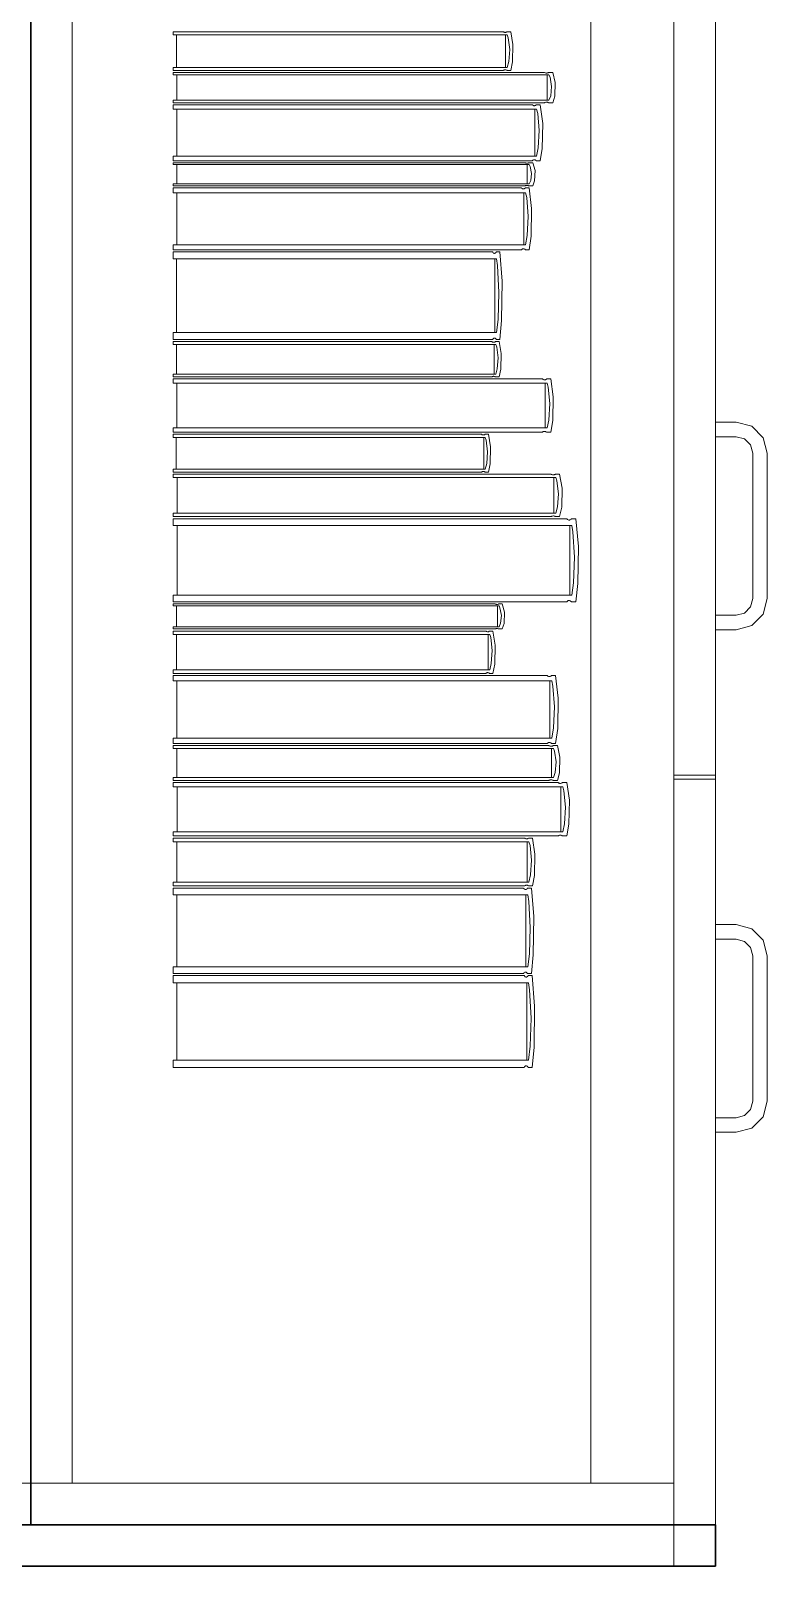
# Model space of a CAD drawing. Header units: inches. Extents: x -19 to 5698, y -728 to 92.
# Drawn here: x 105.691 to 106.046, y 33.5 to 34.24 of the extents above; entities that cross this region are included whole.
import ezdxf

# ---------------------------------------------------------------- set-up
doc = ezdxf.new("R2010")
doc.units = ezdxf.units.IN
doc.header["$MEASUREMENT"] = 0
doc.set_wipeout_variables(frame=1)
doc.linetypes.add('Wipeout_Contour', pattern=[1, 0, -1])
doc.layers.add('Interior - Mobiliario', color=7, linetype='Continuous')

msp = doc.modelspace()

# ---------------------------------------------------------------- linework, layer by layer
at = {"layer": 'Interior - Mobiliario', "color": 175, "linetype": 'Continuous', "lineweight": 13}
for p, q in [((105.69118, 34.98), (105.69118, 33.52)), ((105.69118, 33.52), (105.69118, 34.98)), ((106.00118, 33.52), (106.00118, 34.98)), ((105.71118, 33.54), (105.71118, 34.96)), ((105.96118, 34.96), (105.96118, 33.54)), ((106.00118, 33.54), (106.00118, 34.96)), ((105.91895, 34.239), (105.75984, 34.239)), ((105.75984, 34.239), (105.75984, 34.23751)), ((105.91904, 34.23893), (105.91895, 34.239)), ((105.91924, 34.23881), (105.91904, 34.23893)), ((105.92062, 34.2389), (105.92041, 34.23879)), ((105.92075, 34.239), (105.92062, 34.2389)), ((105.92252, 34.239), (105.92075, 34.239)), ((105.92361, 34.23278), (105.92252, 34.239)), ((106.00118, 34.24), (106.00118, 33.881)), ((106.02118, 34.24), (106.02118, 33.881)), ((105.75984, 34.23751), (105.92089, 34.23751)), ((105.76147, 34.23751), (105.76147, 34.22184)), ((105.91947, 34.23874), (105.91924, 34.23881)), ((105.9197, 34.23869), (105.91947, 34.23874)), ((105.91994, 34.23869), (105.9197, 34.23869)), ((105.92018, 34.23872), (105.91994, 34.23869)), ((105.92008, 34.22184), (105.92008, 34.23751)), ((105.92041, 34.23879), (105.92018, 34.23872)), ((105.92089, 34.23751), (105.92137, 34.23609)), ((105.92137, 34.23609), (105.92205, 34.23038)), ((105.92341, 34.22444), (105.92361, 34.23278)), ((105.92164, 34.22464), (105.92089, 34.22184)), ((105.92205, 34.23038), (105.92164, 34.22464)), ((105.92252, 34.22035), (105.92341, 34.22444)), ((105.92089, 34.22184), (105.75984, 34.22184)), ((105.75984, 34.22184), (105.75984, 34.22035)), ((105.75984, 34.22035), (105.91895, 34.22035)), ((105.93875, 34.21935), (105.75984, 34.21935)), ((105.75984, 34.21935), (105.75984, 34.21819)), ((105.75984, 34.21819), (105.94094, 34.21819)), ((105.76167, 34.21819), (105.76167, 34.206)), ((105.91895, 34.22035), (105.91908, 34.22045)), ((105.91908, 34.22045), (105.91929, 34.22056)), ((105.91929, 34.22056), (105.91952, 34.22063)), ((105.91952, 34.22063), (105.91976, 34.22066)), ((105.91976, 34.22066), (105.92, 34.22066)), ((105.92, 34.22066), (105.92023, 34.22062)), ((105.92023, 34.22062), (105.92045, 34.22054)), ((105.92045, 34.22054), (105.92066, 34.22043)), ((105.92066, 34.22043), (105.92075, 34.22035)), ((105.92075, 34.22035), (105.92252, 34.22035)), ((105.93886, 34.2193), (105.93875, 34.21935)), ((105.93909, 34.21921), (105.93886, 34.2193)), ((105.93934, 34.21915), (105.93909, 34.21921)), ((105.9396, 34.21911), (105.93934, 34.21915)), ((105.93987, 34.21911), (105.9396, 34.21911)), ((105.94014, 34.21914), (105.93987, 34.21911)), ((105.94002, 34.206), (105.94002, 34.21819)), ((105.94039, 34.21919), (105.94014, 34.21914)), ((105.94063, 34.21928), (105.94039, 34.21919)), ((105.94078, 34.21935), (105.94063, 34.21928)), ((105.94277, 34.21935), (105.94078, 34.21935)), ((105.94094, 34.21819), (105.94148, 34.21709)), ((105.94148, 34.21709), (105.94224, 34.21264)), ((105.944, 34.21451), (105.94277, 34.21935)), ((105.94224, 34.21264), (105.94178, 34.20817)), ((105.94377, 34.20802), (105.944, 34.21451)), ((105.94094, 34.206), (105.75984, 34.206)), ((105.75984, 34.206), (105.75984, 34.20483)), ((105.75984, 34.20483), (105.93875, 34.20483)), ((105.93288, 34.20383), (105.75984, 34.20383)), ((105.75984, 34.20383), (105.75984, 34.20168)), ((105.93297, 34.20373), (105.93288, 34.20383)), ((105.9332, 34.20357), (105.93297, 34.20373)), ((105.93344, 34.20345), (105.9332, 34.20357)), ((105.9337, 34.20339), (105.93344, 34.20345)), ((105.93396, 34.20338), (105.9337, 34.20339)), ((105.93421, 34.20343), (105.93396, 34.20338)), ((105.93446, 34.20354), (105.93421, 34.20343)), ((105.93469, 34.20369), (105.93446, 34.20354)), ((105.93484, 34.20383), (105.93469, 34.20369)), ((105.93676, 34.20383), (105.93484, 34.20383)), ((105.93795, 34.19485), (105.93676, 34.20383)), ((105.93875, 34.20483), (105.9389, 34.20491)), ((105.9389, 34.20491), (105.93914, 34.20499)), ((105.93914, 34.20499), (105.93939, 34.20505)), ((105.93939, 34.20505), (105.93966, 34.20508)), ((105.93966, 34.20508), (105.93993, 34.20507)), ((105.93993, 34.20507), (105.9402, 34.20504)), ((105.9402, 34.20504), (105.94045, 34.20498)), ((105.94045, 34.20498), (105.94068, 34.20489)), ((105.94068, 34.20489), (105.94078, 34.20483)), ((105.94078, 34.20483), (105.94277, 34.20483)), ((105.94178, 34.20817), (105.94094, 34.206)), ((105.94277, 34.20483), (105.94377, 34.20802)), ((105.75984, 34.20168), (105.93499, 34.20168)), ((105.9341, 34.20168), (105.76161, 34.20168)), ((105.76161, 34.20168), (105.76161, 34.17906)), ((105.9341, 34.17906), (105.9341, 34.20168)), ((105.93499, 34.20168), (105.93551, 34.19964)), ((105.93551, 34.19964), (105.93625, 34.19138)), ((105.93773, 34.18281), (105.93795, 34.19485)), ((105.93625, 34.19138), (105.9358, 34.18309)), ((105.9358, 34.18309), (105.93499, 34.17906)), ((105.93676, 34.17691), (105.93773, 34.18281)), ((105.93499, 34.17906), (105.75984, 34.17906)), ((105.75984, 34.17906), (105.75984, 34.17691)), ((105.75984, 34.17691), (105.93288, 34.17691)), ((105.92931, 34.17591), (105.75984, 34.17591)), ((105.75984, 34.17591), (105.75984, 34.17502)), ((105.75984, 34.17502), (105.93138, 34.17502)), ((105.76157, 34.17502), (105.76157, 34.16568)), ((105.76161, 34.17906), (105.9341, 34.17906)), ((105.9294, 34.17586), (105.92931, 34.17591)), ((105.92962, 34.1758), (105.9294, 34.17586)), ((105.92986, 34.17575), (105.92962, 34.1758)), ((105.93011, 34.17572), (105.92986, 34.17575)), ((105.93037, 34.17572), (105.93011, 34.17572)), ((105.93062, 34.17574), (105.93037, 34.17572)), ((105.93051, 34.16568), (105.93051, 34.17502)), ((105.93086, 34.17578), (105.93062, 34.17574)), ((105.93108, 34.17585), (105.93086, 34.17578)), ((105.93123, 34.17591), (105.93108, 34.17585)), ((105.93311, 34.17591), (105.93123, 34.17591)), ((105.93138, 34.17502), (105.93189, 34.17417)), ((105.93189, 34.17417), (105.93261, 34.17077)), ((105.93288, 34.17691), (105.93302, 34.17705)), ((105.93302, 34.17705), (105.93325, 34.1772)), ((105.93427, 34.1722), (105.93311, 34.17591)), ((105.93325, 34.1772), (105.9335, 34.17731)), ((105.9335, 34.17731), (105.93375, 34.17736)), ((105.93375, 34.17736), (105.93401, 34.17735)), ((105.93401, 34.17735), (105.93427, 34.17729)), ((105.93427, 34.17729), (105.93451, 34.17717)), ((105.93451, 34.17717), (105.93474, 34.17701)), ((105.93474, 34.17701), (105.93484, 34.17691)), ((105.93484, 34.17691), (105.93676, 34.17691)), ((105.93138, 34.16568), (105.75984, 34.16568)), ((105.75984, 34.16568), (105.75984, 34.16479)), ((105.92945, 34.16485), (105.92967, 34.16491)), ((105.92967, 34.16491), (105.92991, 34.16496)), ((105.92991, 34.16496), (105.93017, 34.16498)), ((105.93017, 34.16498), (105.93042, 34.16497)), ((105.93042, 34.16497), (105.93067, 34.16495)), ((105.93067, 34.16495), (105.93091, 34.1649)), ((105.93091, 34.1649), (105.93113, 34.16483)), ((105.93217, 34.16734), (105.93138, 34.16568)), ((105.93261, 34.17077), (105.93217, 34.16734)), ((105.93311, 34.16479), (105.93406, 34.16723)), ((105.93406, 34.16723), (105.93427, 34.1722)), ((105.75984, 34.16479), (105.92931, 34.16479)), ((105.92767, 34.16379), (105.75984, 34.16379)), ((105.75984, 34.16379), (105.75984, 34.1614)), ((105.75984, 34.1614), (105.92972, 34.1614)), ((105.76155, 34.1614), (105.76155, 34.13634)), ((105.92777, 34.16368), (105.92767, 34.16379)), ((105.92798, 34.16349), (105.92777, 34.16368)), ((105.92822, 34.16337), (105.92798, 34.16349)), ((105.92847, 34.1633), (105.92822, 34.16337)), ((105.92872, 34.16329), (105.92847, 34.1633)), ((105.92897, 34.16335), (105.92872, 34.16329)), ((105.92886, 34.13634), (105.92886, 34.1614)), ((105.92921, 34.16346), (105.92897, 34.16335)), ((105.92943, 34.16363), (105.92921, 34.16346)), ((105.92931, 34.16479), (105.92945, 34.16485)), ((105.92957, 34.16379), (105.92943, 34.16363)), ((105.93144, 34.16379), (105.92957, 34.16379)), ((105.92972, 34.1614), (105.93023, 34.15914)), ((105.93023, 34.15914), (105.93095, 34.14999)), ((105.93113, 34.16483), (105.93123, 34.16479)), ((105.93123, 34.16479), (105.93311, 34.16479)), ((105.93259, 34.15384), (105.93144, 34.16379)), ((105.93238, 34.1405), (105.93259, 34.15384)), ((105.93095, 34.14999), (105.93051, 34.14081)), ((105.92972, 34.13634), (105.75984, 34.13634)), ((105.75984, 34.13634), (105.75984, 34.13396)), ((105.93051, 34.14081), (105.92972, 34.13634)), ((105.93144, 34.13396), (105.93238, 34.1405)), ((105.75984, 34.13396), (105.92767, 34.13396)), ((105.91382, 34.13296), (105.75984, 34.13296)), ((105.75984, 34.13296), (105.75984, 34.12958)), ((105.75984, 34.12958), (105.9157, 34.12958)), ((105.76141, 34.12958), (105.76141, 34.09414)), ((105.91391, 34.13279), (105.91382, 34.13296)), ((105.91411, 34.13254), (105.91391, 34.13279)), ((105.91432, 34.13236), (105.91411, 34.13254)), ((105.91455, 34.13226), (105.91432, 34.13236)), ((105.91478, 34.13225), (105.91455, 34.13226)), ((105.91501, 34.13233), (105.91478, 34.13225)), ((105.91492, 34.09414), (105.91492, 34.12958)), ((105.91523, 34.13249), (105.91501, 34.13233)), ((105.91544, 34.13273), (105.91523, 34.13249)), ((105.91557, 34.13296), (105.91544, 34.13273)), ((105.91728, 34.13296), (105.91557, 34.13296)), ((105.9157, 34.12958), (105.91617, 34.12638)), ((105.91833, 34.11889), (105.91728, 34.13296)), ((105.92767, 34.13396), (105.92781, 34.13412)), ((105.92781, 34.13412), (105.92803, 34.13429)), ((105.92803, 34.13429), (105.92827, 34.1344)), ((105.92827, 34.1344), (105.92852, 34.13446)), ((105.92852, 34.13446), (105.92877, 34.13445)), ((105.92877, 34.13445), (105.92902, 34.13438)), ((105.92902, 34.13438), (105.92926, 34.13425)), ((105.92926, 34.13425), (105.92948, 34.13407)), ((105.92948, 34.13407), (105.92957, 34.13396)), ((105.92957, 34.13396), (105.93144, 34.13396)), ((105.91617, 34.12638), (105.91683, 34.11344)), ((105.91683, 34.11344), (105.91643, 34.10046)), ((105.91814, 34.10002), (105.91833, 34.11889)), ((105.91643, 34.10046), (105.9157, 34.09414)), ((105.91728, 34.09076), (105.91814, 34.10002)), ((105.9157, 34.09414), (105.75984, 34.09414)), ((105.75984, 34.09414), (105.75984, 34.09076)), ((105.91382, 34.09076), (105.91395, 34.09099)), ((105.91395, 34.09099), (105.91415, 34.09123)), ((105.91415, 34.09123), (105.91437, 34.09139)), ((105.91437, 34.09139), (105.9146, 34.09147)), ((105.9146, 34.09147), (105.91484, 34.09146)), ((105.91484, 34.09146), (105.91506, 34.09136)), ((105.91506, 34.09136), (105.91528, 34.09118)), ((105.91528, 34.09118), (105.91548, 34.09093)), ((105.75984, 34.09076), (105.91382, 34.09076)), ((105.91344, 34.08976), (105.75984, 34.08976)), ((105.75984, 34.08976), (105.75984, 34.0884)), ((105.75984, 34.0884), (105.91532, 34.0884)), ((105.76141, 34.0884), (105.76141, 34.07414)), ((105.91353, 34.0897), (105.91344, 34.08976)), ((105.91373, 34.08959), (105.91353, 34.0897)), ((105.91395, 34.08952), (105.91373, 34.08959)), ((105.91417, 34.08948), (105.91395, 34.08952)), ((105.9144, 34.08948), (105.91417, 34.08948)), ((105.91463, 34.08951), (105.9144, 34.08948)), ((105.91454, 34.07414), (105.91454, 34.0884)), ((105.91485, 34.08958), (105.91463, 34.08951)), ((105.91505, 34.08967), (105.91485, 34.08958)), ((105.91518, 34.08976), (105.91505, 34.08967)), ((105.91689, 34.08976), (105.91518, 34.08976)), ((105.91532, 34.0884), (105.91579, 34.08712)), ((105.91548, 34.09093), (105.91557, 34.09076)), ((105.91557, 34.09076), (105.91728, 34.09076)), ((105.91579, 34.08712), (105.91644, 34.08191)), ((105.91795, 34.0841), (105.91689, 34.08976)), ((105.91775, 34.07651), (105.91795, 34.0841)), ((105.91604, 34.07668), (105.91532, 34.07414)), ((105.91644, 34.08191), (105.91604, 34.07668)), ((105.91689, 34.07278), (105.91775, 34.07651)), ((105.91532, 34.07414), (105.75984, 34.07414)), ((105.75984, 34.07414), (105.75984, 34.07278)), ((105.75984, 34.07278), (105.91344, 34.07278)), ((105.93783, 34.07178), (105.75984, 34.07178)), ((105.75984, 34.07178), (105.75984, 34.06973)), ((105.75984, 34.06973), (105.94001, 34.06973)), ((105.76166, 34.06973), (105.76166, 34.04818)), ((105.91344, 34.07278), (105.91357, 34.07287)), ((105.91357, 34.07287), (105.91378, 34.07297)), ((105.91378, 34.07297), (105.914, 34.07303)), ((105.914, 34.07303), (105.91422, 34.07307)), ((105.91422, 34.07307), (105.91446, 34.07306)), ((105.91446, 34.07306), (105.91468, 34.07302)), ((105.91468, 34.07302), (105.9149, 34.07295)), ((105.9149, 34.07295), (105.9151, 34.07285)), ((105.9151, 34.07285), (105.91518, 34.07278)), ((105.91518, 34.07278), (105.91689, 34.07278)), ((105.93793, 34.07168), (105.93783, 34.07178)), ((105.93816, 34.07153), (105.93793, 34.07168)), ((105.93841, 34.07142), (105.93816, 34.07153)), ((105.93868, 34.07136), (105.93841, 34.07142)), ((105.93894, 34.07135), (105.93868, 34.07136)), ((105.93921, 34.0714), (105.93894, 34.07135)), ((105.9391, 34.04818), (105.9391, 34.06973)), ((105.93946, 34.0715), (105.93921, 34.0714)), ((105.9397, 34.07164), (105.93946, 34.0715)), ((105.93985, 34.07178), (105.9397, 34.07164)), ((105.94183, 34.07178), (105.93985, 34.07178)), ((105.94001, 34.06973), (105.94055, 34.06778)), ((105.94305, 34.06323), (105.94183, 34.07178)), ((105.94055, 34.06778), (105.9413, 34.05992)), ((105.94282, 34.05175), (105.94305, 34.06323)), ((105.9413, 34.05992), (105.94084, 34.05202)), ((105.94001, 34.04818), (105.75984, 34.04818)), ((105.75984, 34.04818), (105.75984, 34.04613)), ((105.94084, 34.05202), (105.94001, 34.04818)), ((105.94183, 34.04613), (105.94282, 34.05175)), ((106.03118, 34.051), (106.02118, 34.051)), ((106.02118, 34.051), (106.02118, 34.044)), ((106.03868, 34.04899), (106.03118, 34.051)), ((106.04417, 34.0435), (106.03868, 34.04899)), ((105.75984, 34.04613), (105.93783, 34.04613)), ((105.90846, 34.04513), (105.75984, 34.04513)), ((105.75984, 34.04513), (105.75984, 34.04367)), ((105.75984, 34.04367), (105.91027, 34.04367)), ((105.76136, 34.04367), (105.76136, 34.02839)), ((105.90854, 34.04506), (105.90846, 34.04513)), ((105.90873, 34.04495), (105.90854, 34.04506)), ((105.90894, 34.04487), (105.90873, 34.04495)), ((105.90916, 34.04483), (105.90894, 34.04487)), ((105.90938, 34.04482), (105.90916, 34.04483)), ((105.90961, 34.04486), (105.90938, 34.04482)), ((105.90951, 34.02839), (105.90951, 34.04367)), ((105.90982, 34.04493), (105.90961, 34.04486)), ((105.91001, 34.04503), (105.90982, 34.04493)), ((105.91014, 34.04513), (105.91001, 34.04503)), ((105.91179, 34.04513), (105.91014, 34.04513)), ((105.91027, 34.04367), (105.91072, 34.04229)), ((105.91072, 34.04229), (105.91136, 34.03671)), ((105.91281, 34.03906), (105.91179, 34.04513)), ((105.93783, 34.04613), (105.93798, 34.04627)), ((105.93798, 34.04627), (105.93822, 34.04641)), ((105.93822, 34.04641), (105.93847, 34.04651)), ((105.93847, 34.04651), (105.93873, 34.04656)), ((105.93873, 34.04656), (105.939, 34.04655)), ((105.939, 34.04655), (105.93927, 34.04649)), ((105.93927, 34.04649), (105.93952, 34.04638)), ((105.93952, 34.04638), (105.93975, 34.04623)), ((105.93975, 34.04623), (105.93985, 34.04613)), ((105.93985, 34.04613), (105.94183, 34.04613)), ((106.02118, 34.044), (106.03118, 34.044)), ((106.03118, 34.044), (106.03518, 34.04293)), ((106.03518, 34.04293), (106.03811, 34.04)), ((106.03811, 34.04), (106.03918, 34.036)), ((106.04618, 34.036), (106.04417, 34.0435)), ((105.91136, 34.03671), (105.91097, 34.03111)), ((105.91262, 34.03092), (105.91281, 34.03906)), ((106.03918, 34.036), (106.03918, 33.966)), ((106.04618, 33.966), (106.04618, 34.036)), ((105.91027, 34.02839), (105.75984, 34.02839)), ((105.75984, 34.02839), (105.75984, 34.02693)), ((105.75984, 34.02693), (105.90846, 34.02693)), ((105.94199, 34.02593), (105.75984, 34.02593)), ((105.75984, 34.02593), (105.75984, 34.0243)), ((105.90846, 34.02693), (105.90858, 34.02703)), ((105.90858, 34.02703), (105.90878, 34.02714)), ((105.90878, 34.02714), (105.90899, 34.02721)), ((105.90899, 34.02721), (105.90921, 34.02724)), ((105.90921, 34.02724), (105.90943, 34.02723)), ((105.90943, 34.02723), (105.90965, 34.02719)), ((105.90965, 34.02719), (105.90986, 34.02712)), ((105.90986, 34.02712), (105.91005, 34.02701)), ((105.91005, 34.02701), (105.91014, 34.02693)), ((105.91014, 34.02693), (105.91179, 34.02693)), ((105.91097, 34.03111), (105.91027, 34.02839)), ((105.91179, 34.02693), (105.91262, 34.03092)), ((105.94209, 34.02586), (105.94199, 34.02593)), ((105.94233, 34.02573), (105.94209, 34.02586)), ((105.94259, 34.02564), (105.94233, 34.02573)), ((105.94285, 34.0256), (105.94259, 34.02564)), ((105.94313, 34.02559), (105.94285, 34.0256)), ((105.9434, 34.02563), (105.94313, 34.02559)), ((105.94366, 34.02571), (105.9434, 34.02563)), ((105.9439, 34.02583), (105.94366, 34.02571)), ((105.94405, 34.02593), (105.9439, 34.02583)), ((105.94608, 34.02593), (105.94405, 34.02593)), ((105.94733, 34.01912), (105.94608, 34.02593)), ((105.75984, 34.0243), (105.94422, 34.0243)), ((105.7617, 34.0243), (105.7617, 34.00712)), ((105.94328, 34.00712), (105.94328, 34.0243)), ((105.94422, 34.0243), (105.94477, 34.02275)), ((105.94477, 34.02275), (105.94555, 34.01648)), ((105.9471, 34.00997), (105.94733, 34.01912)), ((105.94507, 34.01018), (105.94422, 34.00712)), ((105.94555, 34.01648), (105.94507, 34.01018)), ((105.94608, 34.00549), (105.9471, 34.00997)), ((105.94422, 34.00712), (105.75984, 34.00712)), ((105.75984, 34.00712), (105.75984, 34.00549)), ((105.75984, 34.00549), (105.94199, 34.00549)), ((105.94959, 34.00449), (105.75984, 34.00449)), ((105.75984, 34.00449), (105.75984, 34.00128)), ((105.94199, 34.00549), (105.94214, 34.00559)), ((105.94214, 34.00559), (105.94238, 34.00571)), ((105.94238, 34.00571), (105.94264, 34.00579)), ((105.94264, 34.00579), (105.94292, 34.00583)), ((105.94292, 34.00583), (105.94319, 34.00582)), ((105.94319, 34.00582), (105.94346, 34.00578)), ((105.94346, 34.00578), (105.94372, 34.00569)), ((105.94372, 34.00569), (105.94395, 34.00556)), ((105.94395, 34.00556), (105.94405, 34.00549)), ((105.94405, 34.00549), (105.94608, 34.00549)), ((105.9497, 34.00433), (105.94959, 34.00449)), ((105.94994, 34.00409), (105.9497, 34.00433)), ((105.95021, 34.00392), (105.94994, 34.00409)), ((105.95049, 34.00383), (105.95021, 34.00392)), ((105.95078, 34.00382), (105.95049, 34.00383)), ((105.95106, 34.00389), (105.95078, 34.00382)), ((105.95133, 34.00404), (105.95106, 34.00389)), ((105.95158, 34.00427), (105.95133, 34.00404)), ((105.95174, 34.00449), (105.95158, 34.00427)), ((105.95385, 34.00449), (105.95174, 34.00449)), ((105.95515, 33.99113), (105.95385, 34.00449)), ((105.75984, 34.00128), (105.95191, 34.00128)), ((105.76178, 34.00128), (105.76178, 33.96764)), ((105.95094, 33.96764), (105.95094, 34.00128)), ((105.95191, 34.00128), (105.95248, 33.99824)), ((105.95248, 33.99824), (105.95329, 33.98596)), ((105.95491, 33.97322), (105.95515, 33.99113)), ((105.95329, 33.98596), (105.9528, 33.97363)), ((105.9528, 33.97363), (105.95191, 33.96764)), ((105.95385, 33.96443), (105.95491, 33.97322)), ((105.95191, 33.96764), (105.75984, 33.96764)), ((105.75984, 33.96764), (105.75984, 33.96443)), ((106.03918, 33.966), (106.03811, 33.962)), ((106.04417, 33.9585), (106.04618, 33.966)), ((105.75984, 33.96443), (105.94959, 33.96443)), ((105.91498, 33.96343), (105.75984, 33.96343)), ((105.75984, 33.96343), (105.75984, 33.96247)), ((105.75984, 33.96247), (105.91688, 33.96247)), ((105.76142, 33.96247), (105.76142, 33.95236)), ((105.91507, 33.96339), (105.91498, 33.96343)), ((105.91527, 33.96331), (105.91507, 33.96339)), ((105.91549, 33.96326), (105.91527, 33.96331)), ((105.91572, 33.96323), (105.91549, 33.96326)), ((105.91595, 33.96323), (105.91572, 33.96323)), ((105.91618, 33.96325), (105.91595, 33.96323)), ((105.91609, 33.95236), (105.91609, 33.96247)), ((105.9164, 33.9633), (105.91618, 33.96325)), ((105.91661, 33.96337), (105.9164, 33.9633)), ((105.91674, 33.96343), (105.91661, 33.96337)), ((105.91846, 33.96343), (105.91674, 33.96343)), ((105.91688, 33.96247), (105.91735, 33.96156)), ((105.91735, 33.96156), (105.91801, 33.95786)), ((105.91801, 33.95786), (105.91761, 33.95416)), ((105.91953, 33.95942), (105.91846, 33.96343)), ((105.91933, 33.95403), (105.91953, 33.95942)), ((105.94959, 33.96443), (105.94975, 33.96465)), ((105.94975, 33.96465), (105.95, 33.96488)), ((105.95, 33.96488), (105.95027, 33.96503)), ((105.95027, 33.96503), (105.95055, 33.9651)), ((105.95055, 33.9651), (105.95084, 33.96509)), ((105.95084, 33.96509), (105.95112, 33.965)), ((105.95112, 33.965), (105.95139, 33.96483)), ((105.95139, 33.96483), (105.95163, 33.96459)), ((105.95163, 33.96459), (105.95174, 33.96443)), ((105.95174, 33.96443), (105.95385, 33.96443)), ((106.02118, 33.958), (106.02118, 33.951)), ((106.03118, 33.958), (106.02118, 33.958)), ((106.03518, 33.95907), (106.03118, 33.958)), ((106.03811, 33.962), (106.03518, 33.95907)), ((106.03868, 33.95301), (106.04417, 33.9585)), ((105.91688, 33.95236), (105.75984, 33.95236)), ((105.75984, 33.95236), (105.75984, 33.95139)), ((105.75984, 33.95139), (105.91498, 33.95139)), ((105.91498, 33.95139), (105.91511, 33.95146)), ((105.91511, 33.95146), (105.91532, 33.95153)), ((105.91532, 33.95153), (105.91554, 33.95157)), ((105.91554, 33.95157), (105.91577, 33.95159)), ((105.91577, 33.95159), (105.916, 33.95159)), ((105.916, 33.95159), (105.91623, 33.95156)), ((105.91623, 33.95156), (105.91645, 33.95151)), ((105.91645, 33.95151), (105.91665, 33.95144)), ((105.91665, 33.95144), (105.91674, 33.95139)), ((105.91674, 33.95139), (105.91846, 33.95139)), ((105.91761, 33.95416), (105.91688, 33.95236)), ((105.91846, 33.95139), (105.91933, 33.95403)), ((106.02118, 33.951), (106.03118, 33.951)), ((106.03118, 33.951), (106.03868, 33.95301)), ((105.91057, 33.95039), (105.75984, 33.95039)), ((105.75984, 33.95039), (105.75984, 33.94876)), ((105.75984, 33.94876), (105.91241, 33.94876)), ((105.76138, 33.94876), (105.76138, 33.93164)), ((105.91066, 33.95031), (105.91057, 33.95039)), ((105.91085, 33.95019), (105.91066, 33.95031)), ((105.91106, 33.9501), (105.91085, 33.95019)), ((105.91128, 33.95006), (105.91106, 33.9501)), ((105.91151, 33.95005), (105.91128, 33.95006)), ((105.91174, 33.95009), (105.91151, 33.95005)), ((105.91164, 33.93164), (105.91164, 33.94876)), ((105.91195, 33.95017), (105.91174, 33.95009)), ((105.91215, 33.95028), (105.91195, 33.95017)), ((105.91228, 33.95039), (105.91215, 33.95028)), ((105.91395, 33.95039), (105.91228, 33.95039)), ((105.91241, 33.94876), (105.91287, 33.94722)), ((105.91287, 33.94722), (105.91351, 33.94097)), ((105.91499, 33.9436), (105.91395, 33.95039)), ((105.9148, 33.93448), (105.91499, 33.9436)), ((105.91351, 33.94097), (105.91312, 33.9347)), ((105.91241, 33.93164), (105.75984, 33.93164)), ((105.75984, 33.93164), (105.75984, 33.93001)), ((105.75984, 33.93001), (105.91057, 33.93001)), ((105.94013, 33.92901), (105.75984, 33.92901)), ((105.75984, 33.92901), (105.75984, 33.92639)), ((105.91057, 33.93001), (105.9107, 33.93012)), ((105.9107, 33.93012), (105.9109, 33.93024)), ((105.9109, 33.93024), (105.91111, 33.93032)), ((105.91111, 33.93032), (105.91133, 33.93036)), ((105.91133, 33.93036), (105.91156, 33.93035)), ((105.91156, 33.93035), (105.91178, 33.9303)), ((105.91178, 33.9303), (105.912, 33.93022)), ((105.912, 33.93022), (105.91219, 33.93009)), ((105.91219, 33.93009), (105.91228, 33.93001)), ((105.91228, 33.93001), (105.91395, 33.93001)), ((105.91312, 33.9347), (105.91241, 33.93164)), ((105.91395, 33.93001), (105.9148, 33.93448)), ((105.94024, 33.92889), (105.94013, 33.92901)), ((105.94047, 33.92869), (105.94024, 33.92889)), ((105.94072, 33.92855), (105.94047, 33.92869)), ((105.94099, 33.92847), (105.94072, 33.92855)), ((105.94126, 33.92847), (105.94099, 33.92847)), ((105.94153, 33.92853), (105.94126, 33.92847)), ((105.94179, 33.92865), (105.94153, 33.92853)), ((105.94202, 33.92884), (105.94179, 33.92865)), ((105.94218, 33.92901), (105.94202, 33.92884)), ((105.94418, 33.92901), (105.94218, 33.92901)), ((105.94542, 33.91808), (105.94418, 33.92901)), ((105.75984, 33.92639), (105.94234, 33.92639)), ((105.76168, 33.92639), (105.76168, 33.89884)), ((105.94141, 33.89884), (105.94141, 33.92639)), ((105.94234, 33.92639), (105.94288, 33.9239)), ((105.94288, 33.9239), (105.94365, 33.91385)), ((105.94365, 33.91385), (105.94318, 33.90375)), ((105.94519, 33.90341), (105.94542, 33.91808)), ((105.94234, 33.89884), (105.75984, 33.89884)), ((105.75984, 33.89884), (105.75984, 33.89622)), ((105.94318, 33.90375), (105.94234, 33.89884)), ((105.94418, 33.89622), (105.94519, 33.90341)), ((105.75984, 33.89622), (105.94013, 33.89622)), ((105.94093, 33.89522), (105.75984, 33.89522)), ((105.75984, 33.89522), (105.75984, 33.89387)), ((105.75984, 33.89387), (105.94314, 33.89387)), ((105.76169, 33.89387), (105.76169, 33.87979)), ((105.94013, 33.89622), (105.94029, 33.89639)), ((105.94029, 33.89639), (105.94052, 33.89658)), ((105.94052, 33.89658), (105.94078, 33.8967)), ((105.94078, 33.8967), (105.94105, 33.89676)), ((105.94103, 33.89515), (105.94093, 33.89522)), ((105.94127, 33.89505), (105.94103, 33.89515)), ((105.94105, 33.89676), (105.94132, 33.89676)), ((105.94152, 33.89498), (105.94127, 33.89505)), ((105.94132, 33.89676), (105.94159, 33.89668)), ((105.94179, 33.89494), (105.94152, 33.89498)), ((105.94159, 33.89668), (105.94184, 33.89654)), ((105.94206, 33.89494), (105.94179, 33.89494)), ((105.94184, 33.89654), (105.94207, 33.89634)), ((105.94233, 33.89497), (105.94206, 33.89494)), ((105.94207, 33.89634), (105.94218, 33.89622)), ((105.94218, 33.89622), (105.94418, 33.89622)), ((105.94222, 33.87979), (105.94222, 33.89387)), ((105.94259, 33.89503), (105.94233, 33.89497)), ((105.94283, 33.89513), (105.94259, 33.89503)), ((105.94298, 33.89522), (105.94283, 33.89513)), ((105.94499, 33.89522), (105.94298, 33.89522)), ((105.94314, 33.89387), (105.94369, 33.8926)), ((105.94369, 33.8926), (105.94447, 33.88746)), ((105.94624, 33.88962), (105.94499, 33.89522)), ((105.94447, 33.88746), (105.94399, 33.8823)), ((105.94601, 33.88213), (105.94624, 33.88962)), ((105.94314, 33.87979), (105.75984, 33.87979)), ((105.75984, 33.87979), (105.75984, 33.87845)), ((105.75984, 33.87845), (105.94093, 33.87845)), ((105.94537, 33.87745), (105.75984, 33.87745)), ((105.75984, 33.87745), (105.75984, 33.87539)), ((105.94093, 33.87845), (105.94108, 33.87854)), ((105.94108, 33.87854), (105.94132, 33.87864)), ((105.94132, 33.87864), (105.94158, 33.8787)), ((105.94158, 33.8787), (105.94185, 33.87873)), ((105.94185, 33.87873), (105.94212, 33.87873)), ((105.94212, 33.87873), (105.94239, 33.87869)), ((105.94239, 33.87869), (105.94265, 33.87862)), ((105.94265, 33.87862), (105.94288, 33.87852)), ((105.94288, 33.87852), (105.94298, 33.87845)), ((105.94298, 33.87845), (105.94499, 33.87845)), ((105.94399, 33.8823), (105.94314, 33.87979)), ((105.94499, 33.87845), (105.94601, 33.88213)), ((105.94548, 33.87735), (105.94537, 33.87745)), ((105.94572, 33.87719), (105.94548, 33.87735)), ((105.94598, 33.87708), (105.94572, 33.87719)), ((105.94625, 33.87703), (105.94598, 33.87708)), ((105.94653, 33.87702), (105.94625, 33.87703)), ((105.94681, 33.87707), (105.94653, 33.87702)), ((105.94707, 33.87717), (105.94681, 33.87707)), ((105.94732, 33.87731), (105.94707, 33.87717)), ((105.94748, 33.87745), (105.94732, 33.87731)), ((105.94954, 33.87745), (105.94748, 33.87745)), ((105.95081, 33.86887), (105.94954, 33.87745)), ((106.02118, 33.881), (106.00118, 33.881)), ((106.02118, 33.879), (106.00118, 33.879)), ((105.75984, 33.87539), (105.94764, 33.87539)), ((105.76174, 33.87539), (105.76174, 33.85377)), ((105.94669, 33.85377), (105.94669, 33.87539)), ((105.94764, 33.87539), (105.9482, 33.87344)), ((105.9482, 33.87344), (105.94899, 33.86555)), ((105.94899, 33.86555), (105.94851, 33.85762)), ((105.95058, 33.85735), (105.95081, 33.86887)), ((105.94851, 33.85762), (105.94764, 33.85377)), ((105.94954, 33.85171), (105.95058, 33.85735)), ((105.94764, 33.85377), (105.75984, 33.85377)), ((105.75984, 33.85377), (105.75984, 33.85171)), ((105.75984, 33.85171), (105.94537, 33.85171)), ((105.92924, 33.85071), (105.75984, 33.85071)), ((105.75984, 33.85071), (105.75984, 33.84886)), ((105.75984, 33.84886), (105.93131, 33.84886)), ((105.76157, 33.84886), (105.76157, 33.82946)), ((105.92934, 33.85062), (105.92924, 33.85071)), ((105.92956, 33.85048), (105.92934, 33.85062)), ((105.9298, 33.85038), (105.92956, 33.85048)), ((105.93005, 33.85033), (105.9298, 33.85038)), ((105.9303, 33.85032), (105.93005, 33.85033)), ((105.93055, 33.85037), (105.9303, 33.85032)), ((105.93045, 33.82946), (105.93045, 33.84886)), ((105.9308, 33.85045), (105.93055, 33.85037)), ((105.93102, 33.85059), (105.9308, 33.85045)), ((105.93116, 33.85071), (105.93102, 33.85059)), ((105.93304, 33.85071), (105.93116, 33.85071)), ((105.93131, 33.84886), (105.93183, 33.84711)), ((105.93183, 33.84711), (105.93255, 33.84003)), ((105.93421, 33.84301), (105.93304, 33.85071)), ((105.94537, 33.85171), (105.94553, 33.85185)), ((105.94553, 33.85185), (105.94577, 33.85199)), ((105.94577, 33.85199), (105.94604, 33.85209)), ((105.94604, 33.85209), (105.94632, 33.85214)), ((105.94632, 33.85214), (105.9466, 33.85213)), ((105.9466, 33.85213), (105.94687, 33.85207)), ((105.94687, 33.85207), (105.94713, 33.85197)), ((105.94713, 33.85197), (105.94737, 33.85181)), ((105.94737, 33.85181), (105.94748, 33.85171)), ((105.94748, 33.85171), (105.94954, 33.85171)), ((105.93255, 33.84003), (105.93211, 33.83292)), ((105.93399, 33.83268), (105.93421, 33.84301)), ((105.93211, 33.83292), (105.93131, 33.82946)), ((105.93304, 33.82762), (105.93399, 33.83268)), ((105.93131, 33.82946), (105.75984, 33.82946)), ((105.75984, 33.82946), (105.75984, 33.82762)), ((105.75984, 33.82762), (105.92924, 33.82762)), ((105.92867, 33.82662), (105.75984, 33.82662)), ((105.75984, 33.82662), (105.75984, 33.82332)), ((105.92876, 33.82646), (105.92867, 33.82662)), ((105.92898, 33.82621), (105.92876, 33.82646)), ((105.92922, 33.82603), (105.92898, 33.82621)), ((105.92947, 33.82594), (105.92922, 33.82603)), ((105.92924, 33.82762), (105.92939, 33.82774)), ((105.92939, 33.82774), (105.92961, 33.82787)), ((105.92972, 33.82593), (105.92947, 33.82594)), ((105.92961, 33.82787), (105.92985, 33.82796)), ((105.92997, 33.826), (105.92972, 33.82593)), ((105.92985, 33.82796), (105.9301, 33.828)), ((105.93022, 33.82616), (105.92997, 33.826)), ((105.9301, 33.828), (105.93036, 33.828)), ((105.93044, 33.8264), (105.93022, 33.82616)), ((105.93036, 33.828), (105.93061, 33.82794)), ((105.93058, 33.82662), (105.93044, 33.8264)), ((105.93246, 33.82662), (105.93058, 33.82662)), ((105.93061, 33.82794), (105.93085, 33.82785)), ((105.93085, 33.82785), (105.93107, 33.82771)), ((105.93107, 33.82771), (105.93116, 33.82762)), ((105.93116, 33.82762), (105.93304, 33.82762)), ((105.93362, 33.81289), (105.93246, 33.82662)), ((105.75984, 33.82332), (105.93073, 33.82332)), ((105.76156, 33.82332), (105.76156, 33.78875)), ((105.92987, 33.78875), (105.92987, 33.82332)), ((105.93073, 33.82332), (105.93124, 33.8202)), ((105.93124, 33.8202), (105.93196, 33.80758)), ((105.9334, 33.79449), (105.93362, 33.81289)), ((105.93196, 33.80758), (105.93152, 33.79491)), ((106.02118, 33.809), (106.03118, 33.809)), ((106.02118, 33.802), (106.02118, 33.809)), ((106.03118, 33.809), (106.03868, 33.80699)), ((106.03868, 33.80699), (106.04417, 33.8015)), ((106.03118, 33.802), (106.02118, 33.802)), ((106.03518, 33.80093), (106.03118, 33.802)), ((106.03811, 33.798), (106.03518, 33.80093)), ((106.03918, 33.794), (106.03811, 33.798)), ((106.04417, 33.8015), (106.04618, 33.794)), ((105.93073, 33.78875), (105.75984, 33.78875)), ((105.75984, 33.78875), (105.75984, 33.78546)), ((105.93152, 33.79491), (105.93073, 33.78875)), ((105.93246, 33.78546), (105.9334, 33.79449)), ((106.03918, 33.724), (106.03918, 33.794)), ((106.04618, 33.794), (106.04618, 33.724)), ((105.75984, 33.78546), (105.92867, 33.78546)), ((105.92901, 33.78446), (105.75984, 33.78446)), ((105.75984, 33.78446), (105.75984, 33.78092)), ((105.75984, 33.78092), (105.93107, 33.78092)), ((105.76157, 33.78092), (105.76157, 33.74381)), ((105.92867, 33.78546), (105.92881, 33.78568)), ((105.92881, 33.78568), (105.92903, 33.78591)), ((105.9291, 33.78429), (105.92901, 33.78446)), ((105.92903, 33.78591), (105.92927, 33.78607)), ((105.92932, 33.78402), (105.9291, 33.78429)), ((105.92927, 33.78607), (105.92952, 33.78615)), ((105.92956, 33.78383), (105.92932, 33.78402)), ((105.92952, 33.78615), (105.92978, 33.78614)), ((105.92981, 33.78373), (105.92956, 33.78383)), ((105.92978, 33.78614), (105.93003, 33.78604)), ((105.93006, 33.78372), (105.92981, 33.78373)), ((105.93003, 33.78604), (105.93027, 33.78587)), ((105.93032, 33.7838), (105.93006, 33.78372)), ((105.93021, 33.74381), (105.93021, 33.78092)), ((105.93027, 33.78587), (105.93048, 33.78562)), ((105.93056, 33.78397), (105.93032, 33.7838)), ((105.93048, 33.78562), (105.93058, 33.78546)), ((105.93078, 33.78422), (105.93056, 33.78397)), ((105.93058, 33.78546), (105.93246, 33.78546)), ((105.93092, 33.78446), (105.93078, 33.78422)), ((105.9328, 33.78446), (105.93092, 33.78446)), ((105.93107, 33.78092), (105.93159, 33.77757)), ((105.93397, 33.76972), (105.9328, 33.78446)), ((105.93159, 33.77757), (105.93231, 33.76403)), ((105.93375, 33.74996), (105.93397, 33.76972)), ((105.93231, 33.76403), (105.93187, 33.75043)), ((105.93107, 33.74381), (105.75984, 33.74381)), ((105.75984, 33.74381), (105.75984, 33.74027)), ((105.93187, 33.75043), (105.93107, 33.74381)), ((105.9328, 33.74027), (105.93375, 33.74996)), ((105.75984, 33.74027), (105.92901, 33.74027)), ((105.92901, 33.74027), (105.92915, 33.74051)), ((105.92915, 33.74051), (105.92937, 33.74076)), ((105.92937, 33.74076), (105.92961, 33.74093)), ((105.92961, 33.74093), (105.92987, 33.74101)), ((105.92987, 33.74101), (105.93012, 33.741)), ((105.93012, 33.741), (105.93037, 33.7409)), ((105.93037, 33.7409), (105.93061, 33.74071)), ((105.93061, 33.74071), (105.93083, 33.74045)), ((105.93083, 33.74045), (105.93092, 33.74027)), ((105.93092, 33.74027), (105.9328, 33.74027)), ((106.03811, 33.72), (106.03918, 33.724)), ((106.04618, 33.724), (106.04417, 33.7165)), ((106.02118, 33.716), (106.03118, 33.716)), ((106.02118, 33.709), (106.02118, 33.716)), ((106.03118, 33.716), (106.03518, 33.71707)), ((106.03518, 33.71707), (106.03811, 33.72)), ((106.04417, 33.7165), (106.03868, 33.71101)), ((106.03118, 33.709), (106.02118, 33.709)), ((106.03868, 33.71101), (106.03118, 33.709)), ((105.67118, 33.54), (105.71118, 33.54)), ((105.71118, 33.54), (105.96118, 33.54)), ((105.96118, 33.54), (106.00118, 33.54)), ((105.67118, 33.52), (105.69118, 33.52)), ((105.69118, 33.52), (106.00118, 33.52))]:
    msp.add_line(p, q, dxfattribs=at)
at = {"layer": 'Interior - Mobiliario', "color": 175, "linetype": 'Continuous', "lineweight": 30}
for p, q in [((105.69118, 34.98), (105.69118, 33.52)), ((105.69118, 33.52), (105.67118, 33.52))]:
    msp.add_line(p, q, dxfattribs=at)

# ---------------------------------------------------------------- next in the draw order: wipeouts: each hides what was drawn before it
at = {"color": 254, "linetype": 'Wipeout_Contour', "lineweight": 0, "ltscale": 3272.367726}
msp.add_wipeout([(106.02118, 33.5), (106.02118, 33.52), (105.67118, 33.52), (105.67118, 33.5)], dxfattribs=at).dxf.layer = 'Interior - Mobiliario'

# ---------------------------------------------------------------- next in the draw order: linework, layer by layer
at = {"layer": 'Interior - Mobiliario', "color": 175, "linetype": 'Continuous', "lineweight": 13}
for p, q in [((106.02118, 35), (106.02118, 33.5)), ((105.69118, 34.98), (105.69118, 33.52)), ((105.69118, 34.98), (105.69118, 33.52)), ((105.69118, 34.98), (105.69118, 33.52)), ((106.00118, 33.52), (106.00118, 34.98)), ((106.00118, 33.52), (106.00118, 34.98)), ((106.02118, 33.52), (106.02118, 34.98)), ((106.02118, 33.52), (106.02118, 34.98)), ((106.00118, 33.52), (106.00118, 33.879)), ((106.02118, 33.52), (106.02118, 33.879)), ((106.00118, 33.5), (106.00118, 33.54)), ((106.02118, 33.52), (105.67118, 33.52)), ((105.67118, 33.52), (106.02118, 33.52)), ((105.69118, 33.52), (106.02118, 33.52)), ((105.69118, 33.52), (106.00118, 33.52)), ((105.69118, 33.52), (106.00118, 33.52)), ((106.02118, 33.52), (106.00118, 33.52)), ((106.02118, 33.5), (106.02118, 33.52)), ((105.67118, 33.5), (106.02118, 33.5)), ((105.67118, 33.5), (106.00118, 33.5)), ((106.02118, 33.5), (105.67118, 33.5))]:
    msp.add_line(p, q, dxfattribs=at)
at = {"layer": 'Interior - Mobiliario', "color": 175, "linetype": 'Continuous', "lineweight": 30}
for p, q in [((106.02118, 33.52), (105.67118, 33.52)), ((106.02118, 33.52), (106.02118, 33.5)), ((106.02118, 33.5), (105.67118, 33.5))]:
    msp.add_line(p, q, dxfattribs=at)

doc.saveas('drawing.dxf')
